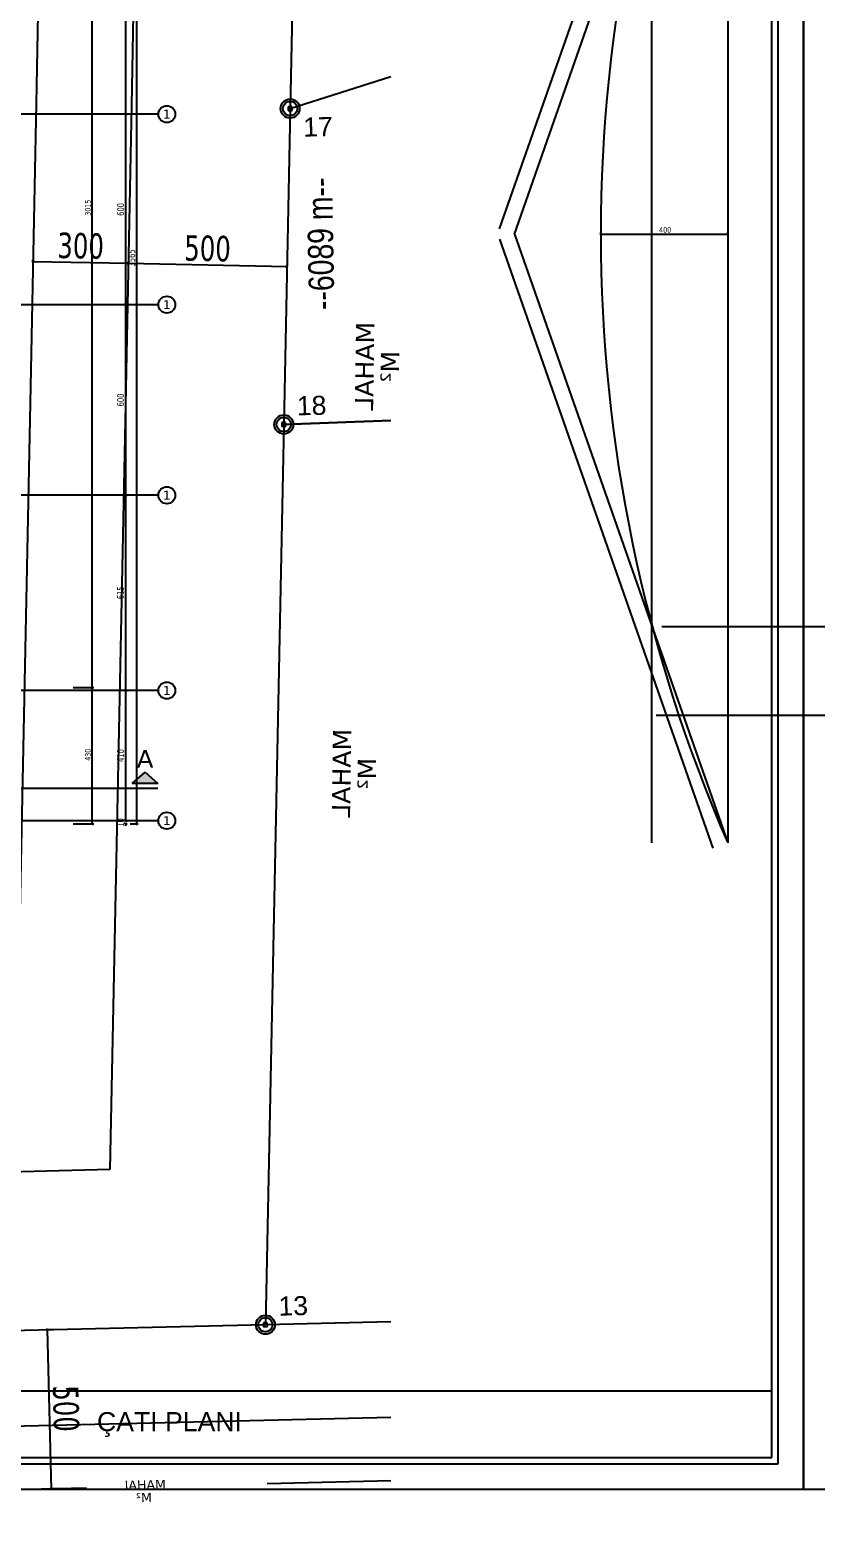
# Model space of a CAD drawing. Header units: millimetres. Extents: x 43168.9 to 43194.6, y -25545.1 to -25543.4.
# Drawn here: x 43180.469 to 43180.964, y -25544.985 to -25544.051 of the extents above; entities that cross this region are included whole.
import ezdxf
from ezdxf.enums import TextEntityAlignment as Align

# ---------------------------------------------------------------- set-up
doc = ezdxf.new("R2010")
doc.units = ezdxf.units.MM
doc.header["$LTSCALE"] = 200
for name, pattern in [('DASHDOT', [1, 0.5, -0.25, 0, -0.25]), ('DASHDOT2', [0.5, 0.25, -0.125, 0, -0.125]), ('HIDDEN2', [0.1875, 0.125, -0.0625]), ('kesit_$0$HIDDEN2', [0.1875, 0.125, -0.0625])]:
    doc.linetypes.add(name, pattern=pattern)
for name, color, linetype in [('aks_sgh', 5, 'DASHDOT2'), ('arsasiniri_sgh', 10, 'Continuous'), ('gor-1_sgh', 232, 'Continuous'), ('gor-2_sgh', 161, 'Continuous'), ('izd-alt_sgh', 8, 'HIDDEN2'), ('kesit_$0$izd-alt_sgh', 8, 'kesit_$0$HIDDEN2'), ('kesitcizgisi_sgh', 22, 'Continuous'), ('olcu-uyg_sgh', 193, 'Continuous'), ('olcuaks_sgh', 41, 'Continuous'), ('olcudis_sgh', 185, 'Continuous'), ('pafta_sgh', 11, 'Continuous'), ('sembol_sgh', 8, 'Continuous'), ('yapi-yaklasma_sgh', 41, 'DASHDOT'), ('yazi-mahal_sgh', 12, 'Continuous')]:
    doc.layers.add(name, color=color, linetype=linetype)
doc.styles.add('1-200', font='arial.ttf', dxfattribs={"height": 60})
doc.styles.add('antet', font='arial.ttf')
doc.styles.add('dim', font='VERDANA.TTF', dxfattribs={"width": 0.7})
doc.styles.add('text1', font='VERDANA.TTF')
doc.styles.add('text2', font='arial.ttf')

msp = doc.modelspace()

# ---------------------------------------------------------------- hatches: boundary and pattern name
h = msp.add_hatch(color=256)
edge = h.paths.add_edge_path()
edge.add_arc((43180.63254, -25544.1004), 0.006, 0, 360)
edge = h.paths.add_edge_path(flags=16)
edge.add_arc((43180.63254, -25544.1004), 0.0045, 0, 360)
h = msp.add_hatch(color=256)
edge = h.paths.add_edge_path()
edge.add_arc((43180.62855, -25544.29933), 0.006, 0, 360)
edge = h.paths.add_edge_path(flags=16)
edge.add_arc((43180.62855, -25544.29933), 0.0045, 0, 360)
msp.add_hatch(color=256).paths.add_polyline_path([(43180.54933, -25544.52557), (43180.53309, -25544.52557), (43180.54121, -25544.51829)])
h = msp.add_hatch(color=256)
edge = h.paths.add_edge_path()
edge.add_arc((43180.61697, -25544.86636), 0.006, 0, 360)
edge = h.paths.add_edge_path(flags=16)
edge.add_arc((43180.61697, -25544.86636), 0.0045, 0, 360)

# ---------------------------------------------------------------- linework, layer by layer
for p, q in [((43180.54956, -25544.10392), (43180.52688, -25544.10392)), ((43180.54956, -25544.22392), (43180.52688, -25544.22392)), ((43180.54956, -25544.34392), (43180.52688, -25544.34392)), ((43180.54956, -25544.46692), (43180.52688, -25544.46692)), ((43180.53309, -25544.52557), (43180.54121, -25544.51829)), ((43180.54121, -25544.51829), (43180.54933, -25544.52557)), ((43180.54933, -25544.52557), (43180.53309, -25544.52557)), ((43180.54956, -25544.54892), (43180.52688, -25544.54892))]:
    msp.add_line(p, q)
at = {"color": 0, "linetype": 'ByBlock', "lineweight": -2}
for p, q in [((43180.52828, -25544.10332), (43180.52948, -25544.10452)), ((43180.52948, -25544.10452), (43180.52828, -25544.10332)), ((43180.63371, -25544.09917), (43180.63131, -25544.09923)), ((43180.63131, -25544.09923), (43180.63137, -25544.10163)), ((43180.63137, -25544.10163), (43180.63377, -25544.10157)), ((43180.63297, -25544.10081), (43180.63211, -25544.09998)), ((43180.63295, -25544.09996), (43180.63213, -25544.10083)), ((43180.63377, -25544.10157), (43180.63371, -25544.09917)), ((43180.82874, -25544.17882), (43180.82754, -25544.18002)), ((43180.90754, -25544.18002), (43180.90874, -25544.17882)), ((43180.47119, -25544.19608), (43180.46997, -25544.19725)), ((43180.47119, -25544.19608), (43180.46997, -25544.19725)), ((43180.52995, -25544.19846), (43180.53118, -25544.19728)), ((43180.53118, -25544.19728), (43180.52995, -25544.19846)), ((43180.52995, -25544.19846), (43180.53118, -25544.19728)), ((43180.53118, -25544.19728), (43180.52995, -25544.19846)), ((43180.62993, -25544.20046), (43180.63116, -25544.19929)), ((43180.62993, -25544.20046), (43180.63116, -25544.19929)), ((43180.52828, -25544.22332), (43180.52948, -25544.22452)), ((43180.52948, -25544.22452), (43180.52828, -25544.22332)), ((43180.62972, -25544.2981), (43180.62732, -25544.29816)), ((43180.62732, -25544.29816), (43180.62738, -25544.30056)), ((43180.62738, -25544.30056), (43180.62978, -25544.3005)), ((43180.62898, -25544.29974), (43180.62812, -25544.29892)), ((43180.62896, -25544.2989), (43180.62814, -25544.29976)), ((43180.62978, -25544.3005), (43180.62972, -25544.2981)), ((43180.52828, -25544.34332), (43180.52948, -25544.34452)), ((43180.52948, -25544.34452), (43180.52828, -25544.34332)), ((43180.50848, -25544.46552), (43180.50728, -25544.46432)), ((43180.50728, -25544.46432), (43180.50848, -25544.46552)), ((43180.52828, -25544.46632), (43180.52948, -25544.46752)), ((43180.52948, -25544.46752), (43180.52828, -25544.46632)), ((43180.50728, -25544.55032), (43180.50848, -25544.55152)), ((43180.52828, -25544.54832), (43180.52948, -25544.54952)), ((43180.52828, -25544.54832), (43180.52948, -25544.54952)), ((43180.52948, -25544.55152), (43180.52828, -25544.55032)), ((43180.53528, -25544.55032), (43180.53648, -25544.55152)), ((43180.48044, -25544.87021), (43180.47921, -25544.86904)), ((43180.61814, -25544.86513), (43180.61574, -25544.86519)), ((43180.61574, -25544.86519), (43180.61579, -25544.86759)), ((43180.61579, -25544.86759), (43180.61819, -25544.86753)), ((43180.6174, -25544.86677), (43180.61653, -25544.86595)), ((43180.61738, -25544.86593), (43180.61655, -25544.86679)), ((43180.61819, -25544.86753), (43180.61814, -25544.86513)), ((43180.48159, -25544.96901), (43180.48282, -25544.97018))]:
    msp.add_line(p, q, dxfattribs=at)
at = {"linetype": 'DASHDOT'}
msp.add_line((43180.48213, -25544.52837), (43180.54933, -25544.52837), dxfattribs=at)
at = {"color": 0, "linetype": 'Continuous', "lineweight": -2}
for centre, radius in [((43180.63254, -25544.1004), 0.006), ((43180.63254, -25544.1004), 0.0045), ((43180.62855, -25544.29933), 0.006), ((43180.62855, -25544.29933), 0.0045), ((43180.61697, -25544.86636), 0.006), ((43180.61697, -25544.86636), 0.0045)]:
    msp.add_circle(centre, radius, dxfattribs=at)
at = {"linetype": 'Continuous'}
for centre in [(43180.55488, -25544.10392), (43180.55488, -25544.22392), (43180.55488, -25544.34392), (43180.55488, -25544.46692), (43180.55488, -25544.54892)]:
    msp.add_circle(centre, 0.00532, dxfattribs=at)
at = {"layer": 'aks_sgh'}
for p, q in [((43180.52688, -25544.10392), (43179.72488, -25544.10392)), ((43180.52688, -25544.22392), (43179.72488, -25544.22392)), ((43180.52688, -25544.34392), (43179.72488, -25544.34392)), ((43180.52688, -25544.46692), (43179.72488, -25544.46692)), ((43180.52688, -25544.54892), (43179.72488, -25544.54892))]:
    msp.add_line(p, q, dxfattribs=at)
at = {"layer": 'arsasiniri_sgh', "color": 14}
for p, q in [((43180.64176, -25543.64889), (43180.63254, -25544.10046)), ((43180.63254, -25544.1004), (43180.69588, -25544.08021)), ((43180.63254, -25544.1004), (43180.69588, -25544.08021)), ((43180.63254, -25544.10046), (43180.62855, -25544.29934)), ((43180.62855, -25544.29934), (43180.61697, -25544.86636)), ((43180.62855, -25544.29933), (43180.69588, -25544.2968)), ((43180.69588, -25544.2968), (43180.62855, -25544.29933)), ((43180.61697, -25544.86636), (43179.624, -25544.89)), ((43180.69588, -25544.86447), (43180.61697, -25544.86636))]:
    msp.add_line(p, q, dxfattribs=at)
at = {"layer": 'gor-1_sgh'}
for p, q in [((43180.86014, -25543.79592), (43180.86014, -25544.56292)), ((43180.90814, -25543.79592), (43180.90814, -25544.56292))]:
    msp.add_line(p, q, dxfattribs=at)
msp.add_arc((43181.78734, -25544.17942), 0.9592, 156.43359, 203.56641, dxfattribs=at)
at = {"layer": 'gor-2_sgh'}
msp.add_line((43179.60613, -25544.95044), (43180.69588, -25544.9245), dxfattribs=at)
at = {"layer": 'izd-alt_sgh'}
for p, q in [((43180.76448, -25544.17612), (43180.8987, -25543.79262)), ((43180.77392, -25544.17942), (43180.90814, -25543.79592)), ((43180.76448, -25544.18272), (43180.8987, -25544.56622)), ((43180.77392, -25544.17942), (43180.90814, -25544.56292))]:
    msp.add_line(p, q, dxfattribs=at)
at = {"layer": 'kesit_$0$izd-alt_sgh'}
for p, q in [((43180.86662, -25544.42656), (43182.76331, -25544.42656)), ((43183.17306, -25544.48256), (43180.86306, -25544.48256))]:
    msp.add_line(p, q, dxfattribs=at)
at = {"layer": 'kesitcizgisi_sgh', "linetype": 'DASHDOT'}
msp.add_line((43179.76963, -25544.52837), (43180.48213, -25544.52837), dxfattribs=at)
at = {"layer": 'olcu-uyg_sgh'}
for p, q in [((43180.82814, -25544.17942), (43180.82814, -25544.17842)), ((43180.90814, -25544.17942), (43180.90814, -25544.17842)), ((43180.82789, -25544.17942), (43180.90839, -25544.17942)), ((43180.47033, -25544.19666), (43180.53082, -25544.19787)), ((43180.47033, -25544.19666), (43180.53082, -25544.19787)), ((43180.47058, -25544.19666), (43180.4706, -25544.19566)), ((43180.47058, -25544.19666), (43180.4706, -25544.19566)), ((43180.53057, -25544.19787), (43180.53059, -25544.19687)), ((43180.53057, -25544.19787), (43180.53059, -25544.19687)), ((43180.53032, -25544.19786), (43180.6308, -25544.19988)), ((43180.53032, -25544.19786), (43180.6308, -25544.19988)), ((43180.53057, -25544.19787), (43180.53055, -25544.19887)), ((43180.53057, -25544.19787), (43180.53055, -25544.19887)), ((43180.63055, -25544.19987), (43180.63057, -25544.19887)), ((43180.63055, -25544.19987), (43180.63057, -25544.19887)), ((43180.48382, -25544.86953), (43180.47882, -25544.86965)), ((43180.48221, -25544.96985), (43180.47982, -25544.86937)), ((43180.4862, -25544.9695), (43180.4812, -25544.96962))]:
    msp.add_line(p, q, dxfattribs=at)
at = {"layer": 'olcuaks_sgh'}
for p, q in [((43180.53588, -25543.83767), (43180.53588, -25544.55117)), ((43180.52888, -25543.98367), (43180.52888, -25544.10417)), ((43180.52888, -25544.10367), (43180.52888, -25544.22417)), ((43180.52888, -25544.10392), (43180.52988, -25544.10392)), ((43180.52888, -25544.10392), (43180.52988, -25544.10392)), ((43180.52888, -25544.22367), (43180.52888, -25544.34417)), ((43180.52888, -25544.22392), (43180.52988, -25544.22392)), ((43180.52888, -25544.22392), (43180.52988, -25544.22392)), ((43180.52888, -25544.34367), (43180.52888, -25544.46717)), ((43180.52888, -25544.34392), (43180.52988, -25544.34392)), ((43180.52888, -25544.34392), (43180.52988, -25544.34392)), ((43180.52888, -25544.46667), (43180.52888, -25544.54917)), ((43180.52888, -25544.46692), (43180.52988, -25544.46692)), ((43180.52888, -25544.46692), (43180.52988, -25544.46692)), ((43180.52888, -25544.54892), (43180.52888, -25544.54772)), ((43180.52888, -25544.54892), (43180.52988, -25544.54892)), ((43180.52888, -25544.54892), (43180.52988, -25544.54892)), ((43180.52888, -25544.55092), (43180.52988, -25544.55092)), ((43180.52888, -25544.55092), (43180.52888, -25544.55212)), ((43180.53188, -25544.55092), (43180.53688, -25544.55092))]:
    msp.add_line(p, q, dxfattribs=at)
at = {"layer": 'olcudis_sgh'}
for p, q in [((43180.50788, -25544.46517), (43180.50788, -25543.86167)), ((43180.49588, -25544.46492), (43180.50888, -25544.46492)), ((43180.49588, -25544.46492), (43180.50888, -25544.46492)), ((43180.50788, -25544.55117), (43180.50788, -25544.46467)), ((43180.49588, -25544.55092), (43180.50888, -25544.55092))]:
    msp.add_line(p, q, dxfattribs=at)
at = {"layer": 'pafta_sgh'}
for p, q in [((43180.95588, -25544.97), (43180.95588, -25543.51)), ((43180.95588, -25543.51), (43180.95588, -25544.97)), ((43180.93588, -25544.95), (43180.93588, -25543.53)), ((43180.93988, -25544.954), (43180.93988, -25543.526)), ((43179.55588, -25544.908), (43180.93588, -25544.908)), ((43179.55188, -25544.954), (43180.93988, -25544.954)), ((43179.55588, -25544.95), (43180.93588, -25544.95)), ((43179.53588, -25544.97), (43180.95588, -25544.97)), ((43180.95588, -25544.97), (43185.35588, -25544.97))]:
    msp.add_line(p, q, dxfattribs=at)
at = {"layer": 'yapi-yaklasma_sgh'}
for p, q in [((43180.47783, -25543.83951), (43180.47257, -25544.0972)), ((43180.47783, -25543.83951), (43180.47257, -25544.0972)), ((43180.53777, -25543.84307), (43180.53256, -25544.09842)), ((43180.53777, -25543.84307), (43180.53256, -25544.09842)), ((43180.47257, -25544.0972), (43180.46858, -25544.29613)), ((43180.47257, -25544.0972), (43180.46858, -25544.29613)), ((43180.53256, -25544.09842), (43180.52857, -25544.29733)), ((43180.53256, -25544.09842), (43180.52857, -25544.29733)), ((43180.46858, -25544.29613), (43180.46013, -25544.71005)), ((43180.46858, -25544.29613), (43180.46013, -25544.71005)), ((43180.52857, -25544.29733), (43180.51894, -25544.76867)), ((43180.52857, -25544.29733), (43180.51894, -25544.76867)), ((43180.51894, -25544.76867), (43179.724, -25544.78759)), ((43180.51894, -25544.76867), (43179.724, -25544.78759))]:
    msp.add_line(p, q, dxfattribs=at)
at = {"layer": 'yapi-yaklasma_sgh', "color": 40}
for p, q in [((43179.82957, -25544.98513), (43180.50437, -25544.96907)), ((43180.61801, -25544.96636), (43180.69588, -25544.96451))]:
    msp.add_line(p, q, dxfattribs=at)

# ---------------------------------------------------------------- texts
at = {"linetype": 'Continuous', "style": 'text1'}
for p in [(43180.55488, -25544.10392), (43180.55488, -25544.22392), (43180.55488, -25544.34392), (43180.55488, -25544.46692), (43180.55488, -25544.54892)]:
    msp.add_attdef('1', text='', height=0.0056, dxfattribs=at).set_placement(p, align=Align.MIDDLE)
at = {"color": 7, "style": 'text1', "text_generation_flag": 4}
for tag, text, height, rotation, p in [('MAHAL', '', 0.01154, 269.13005, (43180.67942, -25544.26274)), ('M²', 'm²', 0.011537, 269.13005, (43180.69522, -25544.26298)), ('MAHAL', '', 0.01154, 269.13005, (43180.66491, -25544.51905)), ('M²', 'm²', 0.011537, 269.13005, (43180.68071, -25544.51929)), ('MAHAL', '', 0.00577, 181.36382, (43180.54028, -25544.96724)), ('M²', 'm²', 0.005769, 181.36382, (43180.54046, -25544.97515))]:
    msp.add_attdef(tag, text=text, height=height, rotation=rotation, dxfattribs=at).set_placement(p, align=Align.MIDDLE)
at = {"linetype": 'Continuous', "style": 'text1', "text_generation_flag": 4}
msp.add_attdef('A', text='A', height=0.0112, rotation=180, dxfattribs=at).set_placement((43180.54121, -25544.50989), align=Align.MIDDLE)
at = {"layer": 'olcu-uyg_sgh', "color": 2, "style": 'dim', "width": 0.7}
for s, rotation, p in [('300', 358.85098, (43180.48581, -25544.19447)), ('300', 358.85098, (43180.48581, -25544.19447)), ('500', 358.85098, (43180.56572, -25544.19608)), ('500', 358.85098, (43180.56572, -25544.19608)), ('500', 271.36382, (43180.48315, -25544.90467))]:
    msp.add_text(s, height=0.016, rotation=rotation, dxfattribs=at).set_placement(p)
msp.add_text('400', height=0.0036, dxfattribs=at).set_placement((43180.86489, -25544.17851))
at = {"layer": 'olcuaks_sgh', "color": 2, "style": 'dim', "width": 0.7}
for s, p in [('600', (43180.52794, -25544.16796)), ('3565', (43180.53494, -25544.19983)), ('600', (43180.52794, -25544.28796)), ('615', (43180.52795, -25544.40945)), ('410', (43180.52794, -25544.5119)), ('10', (43180.52794, -25544.55276))]:
    msp.add_text(s, height=0.0044, rotation=90, dxfattribs=at).set_placement(p)
at = {"layer": 'olcudis_sgh', "color": 2, "style": 'dim', "width": 0.7}
for s, p in [('3015', (43180.50697, -25544.16785)), ('430', (43180.50697, -25544.51118))]:
    msp.add_text(s, height=0.0036, rotation=90, dxfattribs=at).set_placement(p)
at = {"layer": 'pafta_sgh', "style": 'antet'}
msp.add_text('ÇATI PLANI', height=0.012, dxfattribs=at).set_placement((43180.51091, -25544.93339))
at = {"layer": 'sembol_sgh', "color": 1, "ltscale": 50, "style": '1-200'}
for s, p in [('17', (43180.64087, -25544.1181)), ('18', (43180.63688, -25544.29363)), ('13', (43180.6253, -25544.86066))]:
    msp.add_text(s, height=0.012, rotation=1.36382, dxfattribs=at).set_placement(p)
at = {"layer": 'yazi-mahal_sgh', "style": 'text2', "width": 0.8}
msp.add_text('--6089 m--', height=0.016, rotation=91.00034, dxfattribs=at).set_placement((43180.66043, -25544.22718))

doc.saveas('drawing.dxf')
